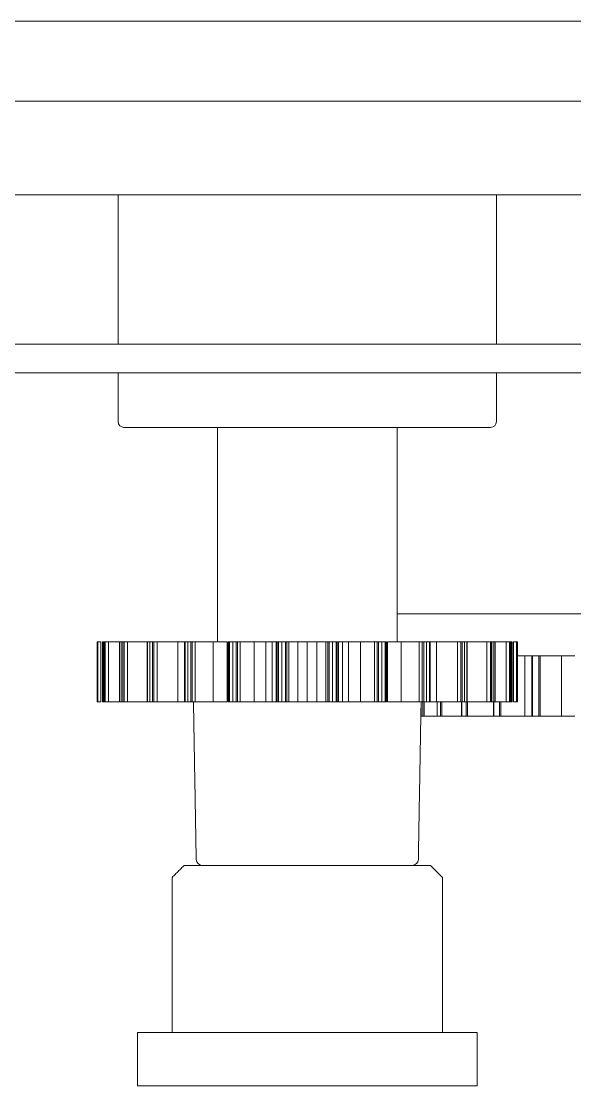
# Model space of a CAD drawing. Extents: x 7 to 132, y 25 to 99.
# Drawn here: x 110.617 to 112.922, y 35.04 to 39.474 of the extents above; entities that cross this region are included whole.
import ezdxf

# ---------------------------------------------------------------- set-up
doc = ezdxf.new("R2010")
doc.units = 0
doc.header["$LTSCALE"] = 0.5
doc.header["$MEASUREMENT"] = 0
doc.layers.add('OBJ', color=3, linetype='CONTINUOUS')

msp = doc.modelspace()

# ---------------------------------------------------------------- linework, layer by layer
at = {"layer": 'OBJ', "linetype": 'Continuous', "lineweight": 15}
for p, q in [((109.275386, 39.474336), (111.747156, 39.474336)), ((111.747156, 39.474336), (118.225386, 39.474336)), ((109.717177, 39.141516), (112.507964, 39.141516)), ((112.507964, 39.141516), (119.104041, 39.141516)), ((109.717177, 38.751516), (112.507964, 38.751516)), ((112.507964, 38.751516), (119.104041, 38.751516)), ((105.847186, 38.129936), (114.618186, 38.129936)), ((105.847186, 38.010336), (113.748186, 38.010336)), ((111.913202, 37.782536), (111.044777, 37.782536)), ((112.571577, 37.782536), (111.913202, 37.782536)), ((113.513848, 37.005336), (112.182677, 37.005336)), ((110.933177, 36.889136), (110.933177, 36.639136)), ((110.933301, 36.889136), (110.933301, 36.639136)), ((110.936502, 36.889136), (110.936502, 36.639136)), ((110.949176, 36.889136), (110.949176, 36.639136)), ((110.955189, 36.889136), (110.955189, 36.639136)), ((110.958603, 36.889136), (110.958603, 36.639136)), ((110.962258, 36.889136), (110.962258, 36.639136)), ((110.966612, 36.889136), (110.966612, 36.639136)), ((110.980435, 36.889136), (110.980435, 36.639136)), ((111.026649, 36.889136), (111.026649, 36.639136)), ((111.033403, 36.889136), (111.033403, 36.639136)), ((111.040377, 36.889136), (111.040377, 36.639136)), ((111.04563, 36.889136), (111.04563, 36.639136)), ((111.059799, 36.889136), (111.059799, 36.639136)), ((111.143529, 36.889136), (111.143529, 36.639136)), ((111.15323, 36.889136), (111.15323, 36.639136)), ((111.163117, 36.889136), (111.163117, 36.639136)), ((111.168965, 36.889136), (111.168965, 36.639136)), ((111.182657, 36.889136), (111.182657, 36.639136)), ((111.269733, 36.889136), (111.269733, 36.639136)), ((111.299036, 36.889136), (111.299036, 36.639136)), ((111.31112, 36.889136), (111.31112, 36.639136)), ((111.323346, 36.889136), (111.323346, 36.639136)), ((111.329449, 36.889136), (111.329449, 36.639136)), ((111.341867, 36.889136), (111.341867, 36.639136)), ((111.416698, 36.889136), (111.416698, 36.639136)), ((111.474236, 36.889136), (111.474236, 36.639136)), ((111.478965, 36.889136), (111.478965, 36.639136)), ((111.480399, 36.889136), (111.480399, 36.639136)), ((111.484132, 36.889136), (111.484132, 36.639136)), ((111.497897, 36.889136), (111.497897, 36.639136)), ((111.511751, 36.889136), (111.511751, 36.639136)), ((111.517754, 36.889136), (111.517754, 36.639136)), ((111.528177, 36.889136), (111.528177, 36.639136)), ((111.586414, 36.889136), (111.586414, 36.639136)), ((111.636209, 36.889136), (111.636209, 36.639136)), ((111.678511, 36.889136), (111.678511, 36.639136)), ((111.683278, 36.889136), (111.683278, 36.639136)), ((111.68806, 36.889136), (111.68806, 36.639136)), ((111.702707, 36.889136), (111.702707, 36.639136)), ((111.717384, 36.889136), (111.717384, 36.639136)), ((111.722938, 36.889136), (111.722938, 36.639136)), ((111.73076, 36.889136), (111.73076, 36.639136)), ((111.769018, 36.889136), (111.769018, 36.639136)), ((111.808177, 36.889136), (111.808177, 36.639136)), ((111.847336, 36.889136), (111.847336, 36.639136)), ((111.885593, 36.889136), (111.885593, 36.639136)), ((111.893415, 36.889136), (111.893415, 36.639136)), ((111.89897, 36.889136), (111.89897, 36.639136)), ((111.913646, 36.889136), (111.913646, 36.639136)), ((111.928293, 36.889136), (111.928293, 36.639136)), ((111.933075, 36.889136), (111.933075, 36.639136)), ((111.937842, 36.889136), (111.937842, 36.639136)), ((111.980144, 36.889136), (111.980144, 36.639136)), ((112.02994, 36.889136), (112.02994, 36.639136)), ((112.088176, 36.889136), (112.088176, 36.639136)), ((112.098599, 36.889136), (112.098599, 36.639136)), ((112.104602, 36.889136), (112.104602, 36.639136)), ((112.118456, 36.889136), (112.118456, 36.639136)), ((112.132221, 36.889136), (112.132221, 36.639136)), ((112.135954, 36.889136), (112.135954, 36.639136)), ((112.137389, 36.889136), (112.137389, 36.639136)), ((112.142117, 36.889136), (112.142117, 36.639136)), ((112.199656, 36.889136), (112.199656, 36.639136)), ((112.274487, 36.889136), (112.274487, 36.639136)), ((112.286905, 36.889136), (112.286905, 36.639136)), ((112.293008, 36.889136), (112.293008, 36.639136)), ((112.305233, 36.889136), (112.305233, 36.639136)), ((112.317317, 36.889136), (112.317317, 36.639136)), ((112.34662, 36.889136), (112.34662, 36.639136)), ((112.433697, 36.889136), (112.433697, 36.639136)), ((112.447388, 36.889136), (112.447388, 36.639136)), ((112.453236, 36.889136), (112.453236, 36.639136)), ((112.463124, 36.889136), (112.463124, 36.639136)), ((112.472824, 36.889136), (112.472824, 36.639136)), ((112.556554, 36.889136), (112.556554, 36.639136)), ((112.570723, 36.889136), (112.570723, 36.639136)), ((112.575977, 36.889136), (112.575977, 36.639136)), ((112.582951, 36.889136), (112.582951, 36.639136)), ((112.589704, 36.889136), (112.589704, 36.639136)), ((112.635918, 36.889136), (112.635918, 36.639136)), ((112.649741, 36.889136), (112.649741, 36.639136)), ((112.654095, 36.889136), (112.654095, 36.639136)), ((112.657751, 36.889136), (112.657751, 36.639136)), ((112.661164, 36.889136), (112.661164, 36.639136)), ((112.667177, 36.889136), (112.667177, 36.639136)), ((112.679851, 36.889136), (112.679851, 36.639136)), ((112.683052, 36.889136), (112.683052, 36.639136)), ((112.683177, 36.889136), (112.683177, 36.639136)), ((112.71411, 36.830336), (112.71411, 36.580336)), ((112.743655, 36.830336), (112.743655, 36.580336)), ((112.746253, 36.830336), (112.746253, 36.580336)), ((112.772249, 36.830336), (112.746253, 36.830336)), ((112.772249, 36.830336), (112.772249, 36.580336)), ((112.778549, 36.830336), (112.778549, 36.580336)), ((112.867, 36.830336), (112.867, 36.580336)), ((112.281991, 36.631224), (112.281991, 36.580336)), ((112.289742, 36.639136), (112.289742, 36.580336)), ((112.294343, 36.639136), (112.294343, 36.580336)), ((112.349413, 36.639136), (112.349413, 36.580336)), ((112.36256, 36.639136), (112.36256, 36.580336)), ((112.367873, 36.639136), (112.367873, 36.580336)), ((112.451766, 36.639136), (112.451766, 36.580336)), ((112.469861, 36.639136), (112.469861, 36.580336)), ((112.475706, 36.639136), (112.475706, 36.580336)), ((112.583732, 36.639136), (112.583732, 36.580336)), ((112.585564, 36.639136), (112.585564, 36.580336)), ((112.607992, 36.639136), (112.607992, 36.580336)), ((112.61417, 36.639136), (112.61417, 36.580336)), ((112.289742, 36.580336), (112.281991, 36.580336)), ((112.36256, 36.580336), (112.349413, 36.580336)), ((112.469861, 36.580336), (112.451766, 36.580336)), ((112.607992, 36.580336), (112.585564, 36.580336)), ((112.772249, 36.580336), (112.746253, 36.580336)), ((111.295677, 35.958136), (112.320677, 35.958136)), ((112.245675, 35.958136), (111.370678, 35.958136)), ((111.101023, 35.262584), (112.515331, 35.262584)), ((111.101023, 35.262584), (111.101023, 35.040287)), ((112.515331, 35.262584), (112.515331, 35.040287)), ((112.515331, 35.040287), (111.101023, 35.040287))]:
    msp.add_line(p, q, dxfattribs=at)
for centre, radius, start, end in [((111.044777, 37.806536), 0.024, 180, 270), ((112.571577, 37.806536), 0.024, 270, 0), ((111.370678, 35.983136), 0.025, 181, 270), ((112.245675, 35.983136), 0.025, 270, 359)]:
    msp.add_arc(centre, radius, start, end, dxfattribs=at)
for points in [[(111.020777, 38.751516), (111.020777, 38.129936)], [(112.595577, 38.129936), (112.595577, 38.751516)], [(111.020777, 38.010336), (111.020777, 37.806536)], [(112.595577, 37.806536), (112.595577, 38.010336)], [(111.433677, 37.782536), (111.433677, 36.889136)], [(112.182677, 36.889136), (112.182677, 37.782536)], [(110.955033, 36.889136), (110.955033, 36.639136)], [(110.955189, 36.889136), (110.955083, 36.889136)], [(111.026012, 36.889136), (111.026012, 36.639136)], [(111.142101, 36.889136), (111.142101, 36.639136)], [(111.296544, 36.889136), (111.296544, 36.639136)], [(111.477641, 36.889136), (111.477641, 36.639136)], [(111.478965, 36.889136), (111.478737, 36.889136)], [(111.662153, 36.889136), (111.662153, 36.639136)], [(111.9542, 36.639136), (111.9542, 36.889136)], [(112.138167, 36.889136), (112.137389, 36.889136)], [(112.138713, 36.639136), (112.138713, 36.889136)], [(112.319809, 36.639136), (112.319809, 36.889136)], [(112.474252, 36.639136), (112.474252, 36.889136)], [(112.590318, 36.889136), (112.589704, 36.889136)], [(112.590341, 36.639136), (112.590341, 36.889136)], [(112.635918, 36.889136), (112.590341, 36.889136)], [(112.661148, 36.889136), (112.661164, 36.889136)], [(112.66132, 36.639136), (112.66132, 36.889136)], [(112.71411, 36.830336), (112.683177, 36.830336)], [(110.955189, 36.639136), (110.955083, 36.639136)], [(111.334224, 36.639136), (111.345682, 35.9827)], [(111.478965, 36.639136), (111.478737, 36.639136)], [(112.138167, 36.639136), (112.137389, 36.639136)], [(112.270671, 35.9827), (112.282129, 36.639136)], [(112.348903, 36.639136), (112.348903, 36.580336)], [(112.45072, 36.639136), (112.45072, 36.580336)], [(112.583863, 36.639136), (112.583863, 36.580336)], [(112.590318, 36.639136), (112.589704, 36.639136)], [(112.635918, 36.639136), (112.590341, 36.639136)], [(112.281882, 36.624948), (112.281882, 36.580336)], [(112.281991, 36.580336), (112.281899, 36.580336)], [(111.295677, 35.958136), (111.245677, 35.908136)], [(112.370677, 35.908136), (112.320677, 35.958136)], [(111.245677, 35.908136), (111.245715, 35.263127)], [(112.370677, 35.262584), (112.370677, 35.908136)]]:
    msp.add_open_spline(points, degree=1, dxfattribs=at)
for points, knots in [([(110.933301, 36.889136), (110.933282, 36.889136), (110.933244, 36.889136), (110.933191, 36.889136), (110.933182, 36.889136), (110.933177, 36.889136)], [0, 0, 0, 0, 0.250001169, 0.500002654, 1, 1, 1, 1]), ([(110.936502, 36.889136), (110.935518, 36.889136), (110.933758, 36.889136), (110.933441, 36.889136), (110.933301, 36.889136)], [0, 0, 0, 0, 0.55901158, 1, 1, 1, 1]), ([(110.949176, 36.889136), (110.946797, 36.889136), (110.942549, 36.889136), (110.93835, 36.889136), (110.936502, 36.889136)], [0, 0, 0, 0, 0.55998864, 1, 1, 1, 1]), ([(110.958603, 36.889136), (110.95831, 36.889136), (110.957725, 36.889136), (110.956574, 36.889136), (110.955743, 36.889136), (110.955189, 36.889136)], [0, 0, 0, 0, 0.25000108, 0.50000276, 1, 1, 1, 1]), ([(110.962258, 36.889136), (110.961945, 36.889136), (110.961319, 36.889136), (110.96009, 36.889136), (110.959197, 36.889136), (110.958603, 36.889136)], [0, 0, 0, 0, 0.25000117, 0.50000265, 1, 1, 1, 1]), ([(110.966612, 36.889136), (110.965477, 36.889136), (110.963448, 36.889136), (110.962622, 36.889136), (110.962258, 36.889136)], [0, 0, 0, 0, 0.55901158, 1, 1, 1, 1]), ([(110.980435, 36.889136), (110.977848, 36.889136), (110.973229, 36.889136), (110.968634, 36.889136), (110.966612, 36.889136)], [0, 0, 0, 0, 0.55998864, 1, 1, 1, 1]), ([(111.026012, 36.889136), (111.024831, 36.889136), (111.009488, 36.889136), (110.99438, 36.889136), (110.980435, 36.889136)], [0, 0, 0, 0, 0.0769697, 1, 1, 1, 1]), ([(111.026649, 36.889136), (111.026402, 36.889136), (111.026027, 36.889136), (111.026067, 36.889136), (111.02608, 36.889136)], [0, 0, 0, 0, 0.65922687, 1, 1, 1, 1]), ([(111.033403, 36.889136), (111.032832, 36.889136), (111.031692, 36.889136), (111.029429, 36.889136), (111.027761, 36.889136), (111.026649, 36.889136)], [0, 0, 0, 0, 0.25000108, 0.50000276, 1, 1, 1, 1]), ([(111.040377, 36.889136), (111.039788, 36.889136), (111.03861, 36.889136), (111.036276, 36.889136), (111.034552, 36.889136), (111.033403, 36.889136)], [0, 0, 0, 0, 0.25000117, 0.50000265, 1, 1, 1, 1]), ([(111.04563, 36.889136), (111.044411, 36.889136), (111.04223, 36.889136), (111.040944, 36.889136), (111.040377, 36.889136)], [0, 0, 0, 0, 0.55901158, 1, 1, 1, 1]), ([(111.059799, 36.889136), (111.057155, 36.889136), (111.052433, 36.889136), (111.047709, 36.889136), (111.04563, 36.889136)], [0, 0, 0, 0, 0.55998864, 1, 1, 1, 1]), ([(111.142101, 36.889136), (111.128877, 36.889136), (111.102126, 36.889136), (111.074014, 36.889136), (111.059799, 36.889136)], [0, 0, 0, 0, 0.49434736, 1, 1, 1, 1]), ([(111.143529, 36.889136), (111.143187, 36.889136), (111.142503, 36.889136), (111.142045, 36.889136), (111.14218, 36.889136), (111.142217, 36.889136)], [0, 0, 0, 0, 0.42116874, 0.84236693, 1, 1, 1, 1]), ([(111.15323, 36.889136), (111.152415, 36.889136), (111.150786, 36.889136), (111.147542, 36.889136), (111.145134, 36.889136), (111.143529, 36.889136)], [0, 0, 0, 0, 0.25000108, 0.50000276, 1, 1, 1, 1]), ([(111.163117, 36.889136), (111.162286, 36.889136), (111.160625, 36.889136), (111.157322, 36.889136), (111.154866, 36.889136), (111.15323, 36.889136)], [0, 0, 0, 0, 0.25000117, 0.50000265, 1, 1, 1, 1]), ([(111.168965, 36.889136), (111.167732, 36.889136), (111.165527, 36.889136), (111.163854, 36.889136), (111.163117, 36.889136)], [0, 0, 0, 0, 0.55901158, 1, 1, 1, 1]), ([(111.182657, 36.889136), (111.180108, 36.889136), (111.175558, 36.889136), (111.17098, 36.889136), (111.168965, 36.889136)], [0, 0, 0, 0, 0.55998864, 1, 1, 1, 1]), ([(111.269733, 36.889136), (111.254442, 36.889136), (111.22711, 36.889136), (111.196251, 36.889136), (111.182657, 36.889136)], [0, 0, 0, 0, 0.55945663, 1, 1, 1, 1]), ([(111.296544, 36.889136), (111.29608, 36.889136), (111.285554, 36.889136), (111.277465, 36.889136), (111.269733, 36.889136)], [0, 0, 0, 0, 0.04416457, 1, 1, 1, 1]), ([(111.299036, 36.889136), (111.298581, 36.889136), (111.297672, 36.889136), (111.296736, 36.889136), (111.296686, 36.889136), (111.29666, 36.889136)], [0, 0, 0, 0, 0.31791928, 0.63586078, 1, 1, 1, 1]), ([(111.31112, 36.889136), (111.310108, 36.889136), (111.308085, 36.889136), (111.304049, 36.889136), (111.301041, 36.889136), (111.299036, 36.889136)], [0, 0, 0, 0, 0.25000108, 0.50000276, 1, 1, 1, 1]), ([(111.323346, 36.889136), (111.322322, 36.889136), (111.320274, 36.889136), (111.316193, 36.889136), (111.313149, 36.889136), (111.31112, 36.889136)], [0, 0, 0, 0, 0.25000117, 0.50000265, 1, 1, 1, 1]), ([(111.329449, 36.889136), (111.328274, 36.889136), (111.326171, 36.889136), (111.324211, 36.889136), (111.323346, 36.889136)], [0, 0, 0, 0, 0.55901158, 1, 1, 1, 1]), ([(111.341867, 36.889136), (111.339563, 36.889136), (111.335449, 36.889136), (111.331282, 36.889136), (111.329449, 36.889136)], [0, 0, 0, 0, 0.55998864, 1, 1, 1, 1]), ([(111.416698, 36.889136), (111.404163, 36.889136), (111.381758, 36.889136), (111.354066, 36.889136), (111.341867, 36.889136)], [0, 0, 0, 0, 0.55945663, 1, 1, 1, 1]), ([(111.474236, 36.889136), (111.467964, 36.889136), (111.455395, 36.889136), (111.432867, 36.889136), (111.422835, 36.889136), (111.416698, 36.889136)], [0, 0, 0, 0, 0.278839877, 0.558827886, 1, 1, 1, 1]), ([(111.480399, 36.889136), (111.480101, 36.889136), (111.479568, 36.889136), (111.479149, 36.889136), (111.478965, 36.889136)], [0, 0, 0, 0, 0.56000433, 1, 1, 1, 1]), ([(111.484132, 36.889136), (111.483596, 36.889136), (111.482524, 36.889136), (111.481062, 36.889136), (111.48065, 36.889136), (111.480399, 36.889136)], [0, 0, 0, 0, 0.280561, 0.56114162, 1, 1, 1, 1]), ([(111.497897, 36.889136), (111.496747, 36.889136), (111.494447, 36.889136), (111.489854, 36.889136), (111.486421, 36.889136), (111.484132, 36.889136)], [0, 0, 0, 0, 0.25000108, 0.50000276, 1, 1, 1, 1]), ([(111.511751, 36.889136), (111.510594, 36.889136), (111.508279, 36.889136), (111.503657, 36.889136), (111.500201, 36.889136), (111.497897, 36.889136)], [0, 0, 0, 0, 0.25000117, 0.50000265, 1, 1, 1, 1]), ([(111.517754, 36.889136), (111.516705, 36.889136), (111.514829, 36.889136), (111.512693, 36.889136), (111.511751, 36.889136)], [0, 0, 0, 0, 0.55901158, 1, 1, 1, 1]), ([(111.528177, 36.889136), (111.526251, 36.889136), (111.522813, 36.889136), (111.5193, 36.889136), (111.517754, 36.889136)], [0, 0, 0, 0, 0.55998864, 1, 1, 1, 1]), ([(111.586414, 36.889136), (111.577364, 36.889136), (111.561187, 36.889136), (111.538272, 36.889136), (111.528177, 36.889136)], [0, 0, 0, 0, 0.55945663, 1, 1, 1, 1]), ([(111.636209, 36.889136), (111.62965, 36.889136), (111.616505, 36.889136), (111.59698, 36.889136), (111.590424, 36.889136), (111.586414, 36.889136)], [0, 0, 0, 0, 0.278839877, 0.558827886, 1, 1, 1, 1]), ([(111.663108, 36.889136), (111.663207, 36.889136), (111.663726, 36.889136), (111.660303, 36.889136), (111.650579, 36.889136), (111.640997, 36.889136), (111.636209, 36.889136)], [0, 0, 0, 0, 0.0847366, 0.44096396, 0.72068705, 1, 1, 1, 1]), ([(111.678511, 36.889136), (111.673056, 36.889136), (111.664215, 36.889136), (111.663356, 36.889136), (111.663028, 36.889136)], [0, 0, 0, 0, 0.61712328, 1, 1, 1, 1]), ([(111.683278, 36.889136), (111.682359, 36.889136), (111.680718, 36.889136), (111.679186, 36.889136), (111.678511, 36.889136)], [0, 0, 0, 0, 0.56000433, 1, 1, 1, 1]), ([(111.68806, 36.889136), (111.687476, 36.889136), (111.686307, 36.889136), (111.684497, 36.889136), (111.68374, 36.889136), (111.683278, 36.889136)], [0, 0, 0, 0, 0.280561, 0.56114162, 1, 1, 1, 1]), ([(111.702707, 36.889136), (111.701485, 36.889136), (111.699042, 36.889136), (111.694158, 36.889136), (111.690499, 36.889136), (111.68806, 36.889136)], [0, 0, 0, 0, 0.25000108, 0.50000276, 1, 1, 1, 1]), ([(111.717384, 36.889136), (111.71616, 36.889136), (111.713712, 36.889136), (111.708818, 36.889136), (111.705151, 36.889136), (111.702707, 36.889136)], [0, 0, 0, 0, 0.25000117, 0.50000265, 1, 1, 1, 1]), ([(111.722938, 36.889136), (111.722076, 36.889136), (111.720534, 36.889136), (111.718348, 36.889136), (111.717384, 36.889136)], [0, 0, 0, 0, 0.55901158, 1, 1, 1, 1]), ([(111.73076, 36.889136), (111.729324, 36.889136), (111.726761, 36.889136), (111.724106, 36.889136), (111.722938, 36.889136)], [0, 0, 0, 0, 0.55998864, 1, 1, 1, 1]), ([(111.769018, 36.889136), (111.763978, 36.889136), (111.754971, 36.889136), (111.738164, 36.889136), (111.73076, 36.889136)], [0, 0, 0, 0, 0.55945663, 1, 1, 1, 1]), ([(111.808177, 36.889136), (111.801711, 36.889136), (111.788754, 36.889136), (111.773366, 36.889136), (111.770668, 36.889136), (111.769018, 36.889136)], [0, 0, 0, 0, 0.278839877, 0.558827886, 1, 1, 1, 1]), ([(111.847336, 36.889136), (111.846395, 36.889136), (111.844516, 36.889136), (111.836476, 36.889136), (111.823465, 36.889136), (111.81327, 36.889136), (111.808177, 36.889136)], [0, 0, 0, 0, 0.280891885, 0.560774139, 0.780548194, 1, 1, 1, 1]), ([(111.885593, 36.889136), (111.876243, 36.889136), (111.859553, 36.889136), (111.851067, 36.889136), (111.847336, 36.889136)], [0, 0, 0, 0, 0.56024321, 1, 1, 1, 1]), ([(111.893415, 36.889136), (111.89193, 36.889136), (111.889276, 36.889136), (111.886719, 36.889136), (111.885593, 36.889136)], [0, 0, 0, 0, 0.56000433, 1, 1, 1, 1]), ([(111.89897, 36.889136), (111.898371, 36.889136), (111.897173, 36.889136), (111.895119, 36.889136), (111.894061, 36.889136), (111.893415, 36.889136)], [0, 0, 0, 0, 0.280561, 0.56114162, 1, 1, 1, 1]), ([(111.913646, 36.889136), (111.912424, 36.889136), (111.90998, 36.889136), (111.905089, 36.889136), (111.901417, 36.889136), (111.89897, 36.889136)], [0, 0, 0, 0, 0.25000108, 0.50000276, 1, 1, 1, 1]), ([(111.928293, 36.889136), (111.927073, 36.889136), (111.924635, 36.889136), (111.919754, 36.889136), (111.916089, 36.889136), (111.913646, 36.889136)], [0, 0, 0, 0, 0.250001169, 0.500002654, 1, 1, 1, 1]), ([(111.933075, 36.889136), (111.932451, 36.889136), (111.931334, 36.889136), (111.929223, 36.889136), (111.928293, 36.889136)], [0, 0, 0, 0, 0.55901158, 1, 1, 1, 1]), ([(111.937842, 36.889136), (111.93698, 36.889136), (111.935441, 36.889136), (111.933798, 36.889136), (111.933075, 36.889136)], [0, 0, 0, 0, 0.559988639, 1, 1, 1, 1]), ([(111.953101, 36.889136), (111.952427, 36.889136), (111.95112, 36.889136), (111.94218, 36.889136), (111.937842, 36.889136)], [0, 0, 0, 0, 0.51474996, 1, 1, 1, 1]), ([(111.980144, 36.889136), (111.974198, 36.889136), (111.962281, 36.889136), (111.953441, 36.889136), (111.954049, 36.889136), (111.954321, 36.889136)], [0, 0, 0, 0, 0.354850336, 0.711161778, 1, 1, 1, 1]), ([(112.02994, 36.889136), (112.027491, 36.889136), (112.022603, 36.889136), (112.010862, 36.889136), (111.995494, 36.889136), (111.985258, 36.889136), (111.980144, 36.889136)], [0, 0, 0, 0, 0.280891885, 0.560774139, 0.780548194, 1, 1, 1, 1]), ([(112.088176, 36.889136), (112.075381, 36.889136), (112.052543, 36.889136), (112.036843, 36.889136), (112.02994, 36.889136)], [0, 0, 0, 0, 0.56024321, 1, 1, 1, 1]), ([(112.098599, 36.889136), (112.096633, 36.889136), (112.093121, 36.889136), (112.089687, 36.889136), (112.088176, 36.889136)], [0, 0, 0, 0, 0.56000433, 1, 1, 1, 1]), ([(112.104602, 36.889136), (112.104024, 36.889136), (112.102866, 36.889136), (112.100689, 36.889136), (112.099391, 36.889136), (112.098599, 36.889136)], [0, 0, 0, 0, 0.280561, 0.56114162, 1, 1, 1, 1]), ([(112.118456, 36.889136), (112.117304, 36.889136), (112.115001, 36.889136), (112.110388, 36.889136), (112.106916, 36.889136), (112.104602, 36.889136)], [0, 0, 0, 0, 0.25000108, 0.50000276, 1, 1, 1, 1]), ([(112.132221, 36.889136), (112.131077, 36.889136), (112.12879, 36.889136), (112.124205, 36.889136), (112.120756, 36.889136), (112.118456, 36.889136)], [0, 0, 0, 0, 0.25000117, 0.50000265, 1, 1, 1, 1]), ([(112.135954, 36.889136), (112.135603, 36.889136), (112.134975, 36.889136), (112.133064, 36.889136), (112.132221, 36.889136)], [0, 0, 0, 0, 0.55901158, 1, 1, 1, 1]), ([(112.137389, 36.889136), (112.13715, 36.889136), (112.136724, 36.889136), (112.13619, 36.889136), (112.135954, 36.889136)], [0, 0, 0, 0, 0.55998864, 1, 1, 1, 1]), ([(112.199656, 36.889136), (112.195842, 36.889136), (112.188229, 36.889136), (112.173468, 36.889136), (112.156637, 36.889136), (112.146955, 36.889136), (112.142117, 36.889136)], [0, 0, 0, 0, 0.280891885, 0.560774139, 0.780548194, 1, 1, 1, 1]), ([(112.274487, 36.889136), (112.25899, 36.889136), (112.231331, 36.889136), (112.20933, 36.889136), (112.199656, 36.889136)], [0, 0, 0, 0, 0.56024321, 1, 1, 1, 1]), ([(112.286905, 36.889136), (112.284572, 36.889136), (112.280406, 36.889136), (112.276295, 36.889136), (112.274487, 36.889136)], [0, 0, 0, 0, 0.56000433, 1, 1, 1, 1]), ([(112.293008, 36.889136), (112.292483, 36.889136), (112.291434, 36.889136), (112.289259, 36.889136), (112.287797, 36.889136), (112.286905, 36.889136)], [0, 0, 0, 0, 0.280561, 0.56114162, 1, 1, 1, 1]), ([(112.305233, 36.889136), (112.304219, 36.889136), (112.302191, 36.889136), (112.298123, 36.889136), (112.295054, 36.889136), (112.293008, 36.889136)], [0, 0, 0, 0, 0.25000108, 0.50000276, 1, 1, 1, 1]), ([(112.317317, 36.889136), (112.316316, 36.889136), (112.314312, 36.889136), (112.31029, 36.889136), (112.307256, 36.889136), (112.305233, 36.889136)], [0, 0, 0, 0, 0.25000117, 0.50000265, 1, 1, 1, 1]), ([(112.319649, 36.889136), (112.319591, 36.889136), (112.319475, 36.889136), (112.318036, 36.889136), (112.317317, 36.889136)], [0, 0, 0, 0, 0.50023614, 1, 1, 1, 1]), ([(112.34662, 36.889136), (112.341744, 36.889136), (112.333802, 36.889136), (112.323707, 36.889136), (112.319809, 36.889136)], [0, 0, 0, 0, 0.61386991, 1, 1, 1, 1]), ([(112.433697, 36.889136), (112.4164, 36.889136), (112.385526, 36.889136), (112.358504, 36.889136), (112.34662, 36.889136)], [0, 0, 0, 0, 0.56024321, 1, 1, 1, 1]), ([(112.447388, 36.889136), (112.444824, 36.889136), (112.440246, 36.889136), (112.435698, 36.889136), (112.433697, 36.889136)], [0, 0, 0, 0, 0.56000433, 1, 1, 1, 1]), ([(112.453236, 36.889136), (112.452796, 36.889136), (112.451916, 36.889136), (112.44987, 36.889136), (112.448328, 36.889136), (112.447388, 36.889136)], [0, 0, 0, 0, 0.280560999, 0.561141617, 1, 1, 1, 1]), ([(112.463124, 36.889136), (112.462306, 36.889136), (112.46067, 36.889136), (112.457384, 36.889136), (112.454896, 36.889136), (112.453236, 36.889136)], [0, 0, 0, 0, 0.25000108, 0.50000276, 1, 1, 1, 1]), ([(112.472824, 36.889136), (112.472022, 36.889136), (112.470419, 36.889136), (112.467194, 36.889136), (112.464752, 36.889136), (112.463124, 36.889136)], [0, 0, 0, 0, 0.250001169, 0.500002654, 1, 1, 1, 1]), ([(112.474007, 36.889136), (112.474077, 36.889136), (112.474283, 36.889136), (112.473405, 36.889136), (112.472824, 36.889136)], [0, 0, 0, 0, 0.33772696, 1, 1, 1, 1]), ([(112.556554, 36.889136), (112.538433, 36.889136), (112.510284, 36.889136), (112.483717, 36.889136), (112.474252, 36.889136)], [0, 0, 0, 0, 0.64372462, 1, 1, 1, 1]), ([(112.570723, 36.889136), (112.568077, 36.889136), (112.563353, 36.889136), (112.558631, 36.889136), (112.556554, 36.889136)], [0, 0, 0, 0, 0.56000433, 1, 1, 1, 1]), ([(112.575977, 36.889136), (112.575647, 36.889136), (112.574987, 36.889136), (112.573188, 36.889136), (112.571657, 36.889136), (112.570723, 36.889136)], [0, 0, 0, 0, 0.280561, 0.56114162, 1, 1, 1, 1]), ([(112.582951, 36.889136), (112.582377, 36.889136), (112.581229, 36.889136), (112.578916, 36.889136), (112.577152, 36.889136), (112.575977, 36.889136)], [0, 0, 0, 0, 0.250001081, 0.500002764, 1, 1, 1, 1]), ([(112.589704, 36.889136), (112.589149, 36.889136), (112.588039, 36.889136), (112.585798, 36.889136), (112.584089, 36.889136), (112.582951, 36.889136)], [0, 0, 0, 0, 0.25000117, 0.50000265, 1, 1, 1, 1]), ([(112.649741, 36.889136), (112.647168, 36.889136), (112.642572, 36.889136), (112.637951, 36.889136), (112.635918, 36.889136)], [0, 0, 0, 0, 0.56000433, 1, 1, 1, 1]), ([(112.654095, 36.889136), (112.653894, 36.889136), (112.653493, 36.889136), (112.652047, 36.889136), (112.650615, 36.889136), (112.649741, 36.889136)], [0, 0, 0, 0, 0.280561, 0.56114162, 1, 1, 1, 1]), ([(112.657751, 36.889136), (112.657454, 36.889136), (112.656861, 36.889136), (112.655655, 36.889136), (112.654719, 36.889136), (112.654095, 36.889136)], [0, 0, 0, 0, 0.25000108, 0.50000276, 1, 1, 1, 1]), ([(112.661164, 36.889136), (112.660888, 36.889136), (112.660337, 36.889136), (112.659209, 36.889136), (112.658334, 36.889136), (112.657751, 36.889136)], [0, 0, 0, 0, 0.25000117, 0.50000265, 1, 1, 1, 1]), ([(112.679851, 36.889136), (112.677499, 36.889136), (112.673299, 36.889136), (112.669048, 36.889136), (112.667177, 36.889136)], [0, 0, 0, 0, 0.56000433, 1, 1, 1, 1]), ([(112.683052, 36.889136), (112.682992, 36.889136), (112.682873, 36.889136), (112.681863, 36.889136), (112.680613, 36.889136), (112.679851, 36.889136)], [0, 0, 0, 0, 0.280561, 0.56114162, 1, 1, 1, 1]), ([(112.683177, 36.889136), (112.683175, 36.889136), (112.68317, 36.889136), (112.683142, 36.889136), (112.683088, 36.889136), (112.683052, 36.889136)], [0, 0, 0, 0, 0.25000108, 0.50000276, 1, 1, 1, 1]), ([(112.772235, 36.830336), (112.766824, 36.830336), (112.755927, 36.830336), (112.73329, 36.830336), (112.721381, 36.830336), (112.71411, 36.830336)], [0, 0, 0, 0, 0.27745776, 0.55887018, 1, 1, 1, 1]), ([(112.746253, 36.830336), (112.745783, 36.830336), (112.744868, 36.830336), (112.743728, 36.830336), (112.743683, 36.830336), (112.743655, 36.830336)], [0, 0, 0, 0, 0.28506049, 0.55438129, 1, 1, 1, 1]), ([(112.778549, 36.830336), (112.777351, 36.830336), (112.775212, 36.830336), (112.773155, 36.830336), (112.772249, 36.830336)], [0, 0, 0, 0, 0.5596892, 1, 1, 1, 1]), ([(112.867, 36.830336), (112.851955, 36.830336), (112.825074, 36.830336), (112.792771, 36.830336), (112.778549, 36.830336)], [0, 0, 0, 0, 0.55969056, 1, 1, 1, 1]), ([(112.92182, 36.830336), (112.915953, 36.830336), (112.904135, 36.830336), (112.882814, 36.830336), (112.872995, 36.830336), (112.867, 36.830336)], [0, 0, 0, 0, 0.27745776, 0.55887018, 1, 1, 1, 1]), ([(110.933301, 36.639136), (110.933282, 36.639136), (110.933244, 36.639136), (110.933191, 36.639136), (110.933182, 36.639136), (110.933177, 36.639136)], [0, 0, 0, 0, 0.250001169, 0.500002654, 1, 1, 1, 1]), ([(110.936502, 36.639136), (110.935518, 36.639136), (110.933758, 36.639136), (110.933441, 36.639136), (110.933301, 36.639136)], [0, 0, 0, 0, 0.55901158, 1, 1, 1, 1]), ([(110.949176, 36.639136), (110.946797, 36.639136), (110.942549, 36.639136), (110.93835, 36.639136), (110.936502, 36.639136)], [0, 0, 0, 0, 0.55998864, 1, 1, 1, 1]), ([(110.958603, 36.639136), (110.95831, 36.639136), (110.957725, 36.639136), (110.956574, 36.639136), (110.955743, 36.639136), (110.955189, 36.639136)], [0, 0, 0, 0, 0.25000108, 0.50000276, 1, 1, 1, 1]), ([(110.962258, 36.639136), (110.961945, 36.639136), (110.961319, 36.639136), (110.96009, 36.639136), (110.959197, 36.639136), (110.958603, 36.639136)], [0, 0, 0, 0, 0.25000117, 0.50000265, 1, 1, 1, 1]), ([(110.966612, 36.639136), (110.965477, 36.639136), (110.963448, 36.639136), (110.962622, 36.639136), (110.962258, 36.639136)], [0, 0, 0, 0, 0.55901158, 1, 1, 1, 1]), ([(110.980435, 36.639136), (110.977848, 36.639136), (110.973229, 36.639136), (110.968634, 36.639136), (110.966612, 36.639136)], [0, 0, 0, 0, 0.55998864, 1, 1, 1, 1]), ([(111.026012, 36.639136), (111.024831, 36.639136), (111.009488, 36.639136), (110.99438, 36.639136), (110.980435, 36.639136)], [0, 0, 0, 0, 0.0769697, 1, 1, 1, 1]), ([(111.026649, 36.639136), (111.026402, 36.639136), (111.026027, 36.639136), (111.026067, 36.639136), (111.02608, 36.639136)], [0, 0, 0, 0, 0.65922687, 1, 1, 1, 1]), ([(111.033403, 36.639136), (111.032832, 36.639136), (111.031692, 36.639136), (111.029429, 36.639136), (111.027761, 36.639136), (111.026649, 36.639136)], [0, 0, 0, 0, 0.25000108, 0.50000276, 1, 1, 1, 1]), ([(111.040377, 36.639136), (111.039788, 36.639136), (111.03861, 36.639136), (111.036276, 36.639136), (111.034552, 36.639136), (111.033403, 36.639136)], [0, 0, 0, 0, 0.25000117, 0.50000265, 1, 1, 1, 1]), ([(111.04563, 36.639136), (111.044411, 36.639136), (111.04223, 36.639136), (111.040944, 36.639136), (111.040377, 36.639136)], [0, 0, 0, 0, 0.55901158, 1, 1, 1, 1]), ([(111.059799, 36.639136), (111.057155, 36.639136), (111.052433, 36.639136), (111.047709, 36.639136), (111.04563, 36.639136)], [0, 0, 0, 0, 0.55998864, 1, 1, 1, 1]), ([(111.142101, 36.639136), (111.128877, 36.639136), (111.102126, 36.639136), (111.074014, 36.639136), (111.059799, 36.639136)], [0, 0, 0, 0, 0.49434736, 1, 1, 1, 1]), ([(111.143529, 36.639136), (111.143187, 36.639136), (111.142503, 36.639136), (111.142045, 36.639136), (111.14218, 36.639136), (111.142217, 36.639136)], [0, 0, 0, 0, 0.42116874, 0.84236693, 1, 1, 1, 1]), ([(111.15323, 36.639136), (111.152415, 36.639136), (111.150786, 36.639136), (111.147542, 36.639136), (111.145134, 36.639136), (111.143529, 36.639136)], [0, 0, 0, 0, 0.25000108, 0.50000276, 1, 1, 1, 1]), ([(111.163117, 36.639136), (111.162286, 36.639136), (111.160625, 36.639136), (111.157322, 36.639136), (111.154866, 36.639136), (111.15323, 36.639136)], [0, 0, 0, 0, 0.25000117, 0.50000265, 1, 1, 1, 1]), ([(111.168965, 36.639136), (111.167732, 36.639136), (111.165527, 36.639136), (111.163854, 36.639136), (111.163117, 36.639136)], [0, 0, 0, 0, 0.55901158, 1, 1, 1, 1]), ([(111.182657, 36.639136), (111.180108, 36.639136), (111.175558, 36.639136), (111.17098, 36.639136), (111.168965, 36.639136)], [0, 0, 0, 0, 0.55998864, 1, 1, 1, 1]), ([(111.269733, 36.639136), (111.254442, 36.639136), (111.22711, 36.639136), (111.196251, 36.639136), (111.182657, 36.639136)], [0, 0, 0, 0, 0.55945663, 1, 1, 1, 1]), ([(111.296544, 36.639136), (111.29608, 36.639136), (111.285554, 36.639136), (111.277465, 36.639136), (111.269733, 36.639136)], [0, 0, 0, 0, 0.04416457, 1, 1, 1, 1]), ([(111.299036, 36.639136), (111.298581, 36.639136), (111.297672, 36.639136), (111.296736, 36.639136), (111.296686, 36.639136), (111.29666, 36.639136)], [0, 0, 0, 0, 0.31791928, 0.63586078, 1, 1, 1, 1]), ([(111.31112, 36.639136), (111.310108, 36.639136), (111.308085, 36.639136), (111.304049, 36.639136), (111.301041, 36.639136), (111.299036, 36.639136)], [0, 0, 0, 0, 0.25000108, 0.50000276, 1, 1, 1, 1]), ([(111.323346, 36.639136), (111.322322, 36.639136), (111.320274, 36.639136), (111.316193, 36.639136), (111.313149, 36.639136), (111.31112, 36.639136)], [0, 0, 0, 0, 0.25000117, 0.50000265, 1, 1, 1, 1]), ([(111.329449, 36.639136), (111.328274, 36.639136), (111.326171, 36.639136), (111.324211, 36.639136), (111.323346, 36.639136)], [0, 0, 0, 0, 0.55901158, 1, 1, 1, 1]), ([(111.341867, 36.639136), (111.339563, 36.639136), (111.335449, 36.639136), (111.331282, 36.639136), (111.329449, 36.639136)], [0, 0, 0, 0, 0.55998864, 1, 1, 1, 1]), ([(111.416698, 36.639136), (111.404163, 36.639136), (111.381758, 36.639136), (111.354066, 36.639136), (111.341867, 36.639136)], [0, 0, 0, 0, 0.55945663, 1, 1, 1, 1]), ([(111.474236, 36.639136), (111.467964, 36.639136), (111.455395, 36.639136), (111.432867, 36.639136), (111.422835, 36.639136), (111.416698, 36.639136)], [0, 0, 0, 0, 0.278839877, 0.558827886, 1, 1, 1, 1]), ([(111.480399, 36.639136), (111.480101, 36.639136), (111.479568, 36.639136), (111.479149, 36.639136), (111.478965, 36.639136)], [0, 0, 0, 0, 0.56000433, 1, 1, 1, 1]), ([(111.484132, 36.639136), (111.483596, 36.639136), (111.482524, 36.639136), (111.481062, 36.639136), (111.48065, 36.639136), (111.480399, 36.639136)], [0, 0, 0, 0, 0.280561, 0.56114162, 1, 1, 1, 1]), ([(111.497897, 36.639136), (111.496747, 36.639136), (111.494447, 36.639136), (111.489854, 36.639136), (111.486421, 36.639136), (111.484132, 36.639136)], [0, 0, 0, 0, 0.25000108, 0.50000276, 1, 1, 1, 1]), ([(111.511751, 36.639136), (111.510594, 36.639136), (111.508279, 36.639136), (111.503657, 36.639136), (111.500201, 36.639136), (111.497897, 36.639136)], [0, 0, 0, 0, 0.25000117, 0.50000265, 1, 1, 1, 1]), ([(111.517754, 36.639136), (111.516705, 36.639136), (111.514829, 36.639136), (111.512693, 36.639136), (111.511751, 36.639136)], [0, 0, 0, 0, 0.55901158, 1, 1, 1, 1]), ([(111.528177, 36.639136), (111.526251, 36.639136), (111.522813, 36.639136), (111.5193, 36.639136), (111.517754, 36.639136)], [0, 0, 0, 0, 0.55998864, 1, 1, 1, 1]), ([(111.586414, 36.639136), (111.577364, 36.639136), (111.561187, 36.639136), (111.538272, 36.639136), (111.528177, 36.639136)], [0, 0, 0, 0, 0.55945663, 1, 1, 1, 1]), ([(111.636209, 36.639136), (111.62965, 36.639136), (111.616505, 36.639136), (111.59698, 36.639136), (111.590424, 36.639136), (111.586414, 36.639136)], [0, 0, 0, 0, 0.278839877, 0.558827886, 1, 1, 1, 1]), ([(111.663108, 36.639136), (111.663207, 36.639136), (111.663726, 36.639136), (111.660303, 36.639136), (111.650579, 36.639136), (111.640997, 36.639136), (111.636209, 36.639136)], [0, 0, 0, 0, 0.0847366, 0.44096396, 0.72068705, 1, 1, 1, 1]), ([(111.678511, 36.639136), (111.673056, 36.639136), (111.664215, 36.639136), (111.663356, 36.639136), (111.663028, 36.639136)], [0, 0, 0, 0, 0.61712328, 1, 1, 1, 1]), ([(111.683278, 36.639136), (111.682359, 36.639136), (111.680718, 36.639136), (111.679186, 36.639136), (111.678511, 36.639136)], [0, 0, 0, 0, 0.56000433, 1, 1, 1, 1]), ([(111.68806, 36.639136), (111.687476, 36.639136), (111.686307, 36.639136), (111.684497, 36.639136), (111.68374, 36.639136), (111.683278, 36.639136)], [0, 0, 0, 0, 0.280561, 0.56114162, 1, 1, 1, 1]), ([(111.702707, 36.639136), (111.701485, 36.639136), (111.699042, 36.639136), (111.694158, 36.639136), (111.690499, 36.639136), (111.68806, 36.639136)], [0, 0, 0, 0, 0.25000108, 0.50000276, 1, 1, 1, 1]), ([(111.717384, 36.639136), (111.71616, 36.639136), (111.713712, 36.639136), (111.708818, 36.639136), (111.705151, 36.639136), (111.702707, 36.639136)], [0, 0, 0, 0, 0.25000117, 0.50000265, 1, 1, 1, 1]), ([(111.722938, 36.639136), (111.722076, 36.639136), (111.720534, 36.639136), (111.718348, 36.639136), (111.717384, 36.639136)], [0, 0, 0, 0, 0.55901158, 1, 1, 1, 1]), ([(111.73076, 36.639136), (111.729324, 36.639136), (111.726761, 36.639136), (111.724106, 36.639136), (111.722938, 36.639136)], [0, 0, 0, 0, 0.55998864, 1, 1, 1, 1]), ([(111.769018, 36.639136), (111.763978, 36.639136), (111.754971, 36.639136), (111.738164, 36.639136), (111.73076, 36.639136)], [0, 0, 0, 0, 0.55945663, 1, 1, 1, 1]), ([(111.808177, 36.639136), (111.801711, 36.639136), (111.788754, 36.639136), (111.773366, 36.639136), (111.770668, 36.639136), (111.769018, 36.639136)], [0, 0, 0, 0, 0.278839877, 0.558827886, 1, 1, 1, 1]), ([(111.847336, 36.639136), (111.846395, 36.639136), (111.844516, 36.639136), (111.836476, 36.639136), (111.823465, 36.639136), (111.81327, 36.639136), (111.808177, 36.639136)], [0, 0, 0, 0, 0.280891885, 0.560774139, 0.780548194, 1, 1, 1, 1]), ([(111.885593, 36.639136), (111.876243, 36.639136), (111.859553, 36.639136), (111.851067, 36.639136), (111.847336, 36.639136)], [0, 0, 0, 0, 0.56024321, 1, 1, 1, 1]), ([(111.893415, 36.639136), (111.89193, 36.639136), (111.889276, 36.639136), (111.886719, 36.639136), (111.885593, 36.639136)], [0, 0, 0, 0, 0.56000433, 1, 1, 1, 1]), ([(111.89897, 36.639136), (111.898371, 36.639136), (111.897173, 36.639136), (111.895119, 36.639136), (111.894061, 36.639136), (111.893415, 36.639136)], [0, 0, 0, 0, 0.280561, 0.56114162, 1, 1, 1, 1]), ([(111.913646, 36.639136), (111.912424, 36.639136), (111.90998, 36.639136), (111.905089, 36.639136), (111.901417, 36.639136), (111.89897, 36.639136)], [0, 0, 0, 0, 0.25000108, 0.50000276, 1, 1, 1, 1]), ([(111.928293, 36.639136), (111.927073, 36.639136), (111.924635, 36.639136), (111.919754, 36.639136), (111.916089, 36.639136), (111.913646, 36.639136)], [0, 0, 0, 0, 0.250001169, 0.500002654, 1, 1, 1, 1]), ([(111.933075, 36.639136), (111.932451, 36.639136), (111.931334, 36.639136), (111.929223, 36.639136), (111.928293, 36.639136)], [0, 0, 0, 0, 0.55901158, 1, 1, 1, 1]), ([(111.937842, 36.639136), (111.93698, 36.639136), (111.935441, 36.639136), (111.933798, 36.639136), (111.933075, 36.639136)], [0, 0, 0, 0, 0.55998864, 1, 1, 1, 1]), ([(111.953101, 36.639136), (111.952427, 36.639136), (111.95112, 36.639136), (111.94218, 36.639136), (111.937842, 36.639136)], [0, 0, 0, 0, 0.51474996, 1, 1, 1, 1]), ([(111.980144, 36.639136), (111.974198, 36.639136), (111.962281, 36.639136), (111.953441, 36.639136), (111.954049, 36.639136), (111.954321, 36.639136)], [0, 0, 0, 0, 0.354850336, 0.711161778, 1, 1, 1, 1]), ([(112.02994, 36.639136), (112.027491, 36.639136), (112.022603, 36.639136), (112.010862, 36.639136), (111.995494, 36.639136), (111.985258, 36.639136), (111.980144, 36.639136)], [0, 0, 0, 0, 0.280891885, 0.560774139, 0.780548194, 1, 1, 1, 1]), ([(112.088176, 36.639136), (112.075381, 36.639136), (112.052543, 36.639136), (112.036843, 36.639136), (112.02994, 36.639136)], [0, 0, 0, 0, 0.56024321, 1, 1, 1, 1]), ([(112.098599, 36.639136), (112.096633, 36.639136), (112.093121, 36.639136), (112.089687, 36.639136), (112.088176, 36.639136)], [0, 0, 0, 0, 0.56000433, 1, 1, 1, 1]), ([(112.104602, 36.639136), (112.104024, 36.639136), (112.102866, 36.639136), (112.100689, 36.639136), (112.099391, 36.639136), (112.098599, 36.639136)], [0, 0, 0, 0, 0.280561, 0.56114162, 1, 1, 1, 1]), ([(112.118456, 36.639136), (112.117304, 36.639136), (112.115001, 36.639136), (112.110388, 36.639136), (112.106916, 36.639136), (112.104602, 36.639136)], [0, 0, 0, 0, 0.25000108, 0.50000276, 1, 1, 1, 1]), ([(112.132221, 36.639136), (112.131077, 36.639136), (112.12879, 36.639136), (112.124205, 36.639136), (112.120756, 36.639136), (112.118456, 36.639136)], [0, 0, 0, 0, 0.25000117, 0.50000265, 1, 1, 1, 1]), ([(112.135954, 36.639136), (112.135603, 36.639136), (112.134975, 36.639136), (112.133064, 36.639136), (112.132221, 36.639136)], [0, 0, 0, 0, 0.55901158, 1, 1, 1, 1]), ([(112.137389, 36.639136), (112.13715, 36.639136), (112.136724, 36.639136), (112.13619, 36.639136), (112.135954, 36.639136)], [0, 0, 0, 0, 0.55998864, 1, 1, 1, 1]), ([(112.199656, 36.639136), (112.195842, 36.639136), (112.188229, 36.639136), (112.173468, 36.639136), (112.156637, 36.639136), (112.146955, 36.639136), (112.142117, 36.639136)], [0, 0, 0, 0, 0.280891885, 0.560774139, 0.780548194, 1, 1, 1, 1]), ([(112.274487, 36.639136), (112.25899, 36.639136), (112.231331, 36.639136), (112.20933, 36.639136), (112.199656, 36.639136)], [0, 0, 0, 0, 0.56024321, 1, 1, 1, 1]), ([(112.286905, 36.639136), (112.284572, 36.639136), (112.280406, 36.639136), (112.276295, 36.639136), (112.274487, 36.639136)], [0, 0, 0, 0, 0.56000433, 1, 1, 1, 1]), ([(112.293008, 36.639136), (112.292483, 36.639136), (112.291434, 36.639136), (112.289259, 36.639136), (112.287797, 36.639136), (112.286905, 36.639136)], [0, 0, 0, 0, 0.280561, 0.56114162, 1, 1, 1, 1]), ([(112.305233, 36.639136), (112.304219, 36.639136), (112.302191, 36.639136), (112.298123, 36.639136), (112.295054, 36.639136), (112.293008, 36.639136)], [0, 0, 0, 0, 0.25000108, 0.50000276, 1, 1, 1, 1]), ([(112.317317, 36.639136), (112.316316, 36.639136), (112.314312, 36.639136), (112.31029, 36.639136), (112.307256, 36.639136), (112.305233, 36.639136)], [0, 0, 0, 0, 0.25000117, 0.50000265, 1, 1, 1, 1]), ([(112.319649, 36.639136), (112.319591, 36.639136), (112.319475, 36.639136), (112.318036, 36.639136), (112.317317, 36.639136)], [0, 0, 0, 0, 0.50023614, 1, 1, 1, 1]), ([(112.34662, 36.639136), (112.341744, 36.639136), (112.333802, 36.639136), (112.323707, 36.639136), (112.319809, 36.639136)], [0, 0, 0, 0, 0.61386991, 1, 1, 1, 1]), ([(112.433697, 36.639136), (112.4164, 36.639136), (112.385526, 36.639136), (112.358504, 36.639136), (112.34662, 36.639136)], [0, 0, 0, 0, 0.56024321, 1, 1, 1, 1]), ([(112.447388, 36.639136), (112.444824, 36.639136), (112.440246, 36.639136), (112.435698, 36.639136), (112.433697, 36.639136)], [0, 0, 0, 0, 0.56000433, 1, 1, 1, 1]), ([(112.453236, 36.639136), (112.452796, 36.639136), (112.451916, 36.639136), (112.44987, 36.639136), (112.448328, 36.639136), (112.447388, 36.639136)], [0, 0, 0, 0, 0.280560999, 0.561141617, 1, 1, 1, 1]), ([(112.463124, 36.639136), (112.462306, 36.639136), (112.46067, 36.639136), (112.457384, 36.639136), (112.454896, 36.639136), (112.453236, 36.639136)], [0, 0, 0, 0, 0.25000108, 0.50000276, 1, 1, 1, 1]), ([(112.472824, 36.639136), (112.472022, 36.639136), (112.470419, 36.639136), (112.467194, 36.639136), (112.464752, 36.639136), (112.463124, 36.639136)], [0, 0, 0, 0, 0.250001169, 0.500002654, 1, 1, 1, 1]), ([(112.474007, 36.639136), (112.474077, 36.639136), (112.474283, 36.639136), (112.473405, 36.639136), (112.472824, 36.639136)], [0, 0, 0, 0, 0.33772696, 1, 1, 1, 1]), ([(112.556554, 36.639136), (112.538433, 36.639136), (112.510284, 36.639136), (112.483717, 36.639136), (112.474252, 36.639136)], [0, 0, 0, 0, 0.64372462, 1, 1, 1, 1]), ([(112.570723, 36.639136), (112.568077, 36.639136), (112.563353, 36.639136), (112.558631, 36.639136), (112.556554, 36.639136)], [0, 0, 0, 0, 0.56000433, 1, 1, 1, 1]), ([(112.575977, 36.639136), (112.575647, 36.639136), (112.574987, 36.639136), (112.573188, 36.639136), (112.571657, 36.639136), (112.570723, 36.639136)], [0, 0, 0, 0, 0.280561, 0.56114162, 1, 1, 1, 1]), ([(112.582951, 36.639136), (112.582377, 36.639136), (112.581229, 36.639136), (112.578916, 36.639136), (112.577152, 36.639136), (112.575977, 36.639136)], [0, 0, 0, 0, 0.250001081, 0.500002764, 1, 1, 1, 1]), ([(112.589704, 36.639136), (112.589149, 36.639136), (112.588039, 36.639136), (112.585798, 36.639136), (112.584089, 36.639136), (112.582951, 36.639136)], [0, 0, 0, 0, 0.25000117, 0.50000265, 1, 1, 1, 1]), ([(112.649741, 36.639136), (112.647168, 36.639136), (112.642572, 36.639136), (112.637951, 36.639136), (112.635918, 36.639136)], [0, 0, 0, 0, 0.56000433, 1, 1, 1, 1]), ([(112.654095, 36.639136), (112.653894, 36.639136), (112.653493, 36.639136), (112.652047, 36.639136), (112.650615, 36.639136), (112.649741, 36.639136)], [0, 0, 0, 0, 0.280561, 0.56114162, 1, 1, 1, 1]), ([(112.657751, 36.639136), (112.657454, 36.639136), (112.656861, 36.639136), (112.655655, 36.639136), (112.654719, 36.639136), (112.654095, 36.639136)], [0, 0, 0, 0, 0.25000108, 0.50000276, 1, 1, 1, 1]), ([(112.661164, 36.639136), (112.660888, 36.639136), (112.660337, 36.639136), (112.659209, 36.639136), (112.658334, 36.639136), (112.657751, 36.639136)], [0, 0, 0, 0, 0.25000117, 0.50000265, 1, 1, 1, 1]), ([(112.679851, 36.639136), (112.677499, 36.639136), (112.673299, 36.639136), (112.669048, 36.639136), (112.667177, 36.639136)], [0, 0, 0, 0, 0.56000433, 1, 1, 1, 1]), ([(112.683052, 36.639136), (112.682992, 36.639136), (112.682873, 36.639136), (112.681863, 36.639136), (112.680613, 36.639136), (112.679851, 36.639136)], [0, 0, 0, 0, 0.280561, 0.56114162, 1, 1, 1, 1]), ([(112.683177, 36.639136), (112.683175, 36.639136), (112.68317, 36.639136), (112.683142, 36.639136), (112.683088, 36.639136), (112.683052, 36.639136)], [0, 0, 0, 0, 0.25000108, 0.50000276, 1, 1, 1, 1]), ([(112.294343, 36.580336), (112.293151, 36.580336), (112.291022, 36.580336), (112.290133, 36.580336), (112.289742, 36.580336)], [0, 0, 0, 0, 0.5596892, 1, 1, 1, 1]), ([(112.348903, 36.580336), (112.347195, 36.580336), (112.328808, 36.580336), (112.310737, 36.580336), (112.294343, 36.580336)], [0, 0, 0, 0, 0.09286258, 1, 1, 1, 1]), ([(112.349413, 36.580336), (112.349203, 36.580336), (112.348908, 36.580336), (112.348973, 36.580336), (112.348992, 36.580336)], [0, 0, 0, 0, 0.70869174, 1, 1, 1, 1]), ([(112.367873, 36.580336), (112.366615, 36.580336), (112.364368, 36.580336), (112.363113, 36.580336), (112.36256, 36.580336)], [0, 0, 0, 0, 0.5596892, 1, 1, 1, 1]), ([(112.452898, 36.580336), (112.44126, 36.580336), (112.413305, 36.580336), (112.384618, 36.580336), (112.367873, 36.580336)], [0, 0, 0, 0, 0.41631514, 1, 1, 1, 1]), ([(112.451766, 36.580336), (112.451463, 36.580336), (112.450914, 36.580336), (112.450811, 36.580336), (112.450765, 36.580336)], [0, 0, 0, 0, 0.552790413, 1, 1, 1, 1]), ([(112.475706, 36.580336), (112.474425, 36.580336), (112.472136, 36.580336), (112.470557, 36.580336), (112.469861, 36.580336)], [0, 0, 0, 0, 0.559689197, 1, 1, 1, 1]), ([(112.583732, 36.580336), (112.564266, 36.580336), (112.529486, 36.580336), (112.492147, 36.580336), (112.475706, 36.580336)], [0, 0, 0, 0, 0.55969056, 1, 1, 1, 1]), ([(112.585564, 36.580336), (112.585187, 36.580336), (112.584454, 36.580336), (112.583832, 36.580336), (112.583923, 36.580336), (112.583952, 36.580336)], [0, 0, 0, 0, 0.422797025, 0.822249192, 1, 1, 1, 1]), ([(112.61417, 36.580336), (112.612909, 36.580336), (112.610657, 36.580336), (112.608807, 36.580336), (112.607992, 36.580336)], [0, 0, 0, 0, 0.5596892, 1, 1, 1, 1]), ([(112.71411, 36.580336), (112.696555, 36.580336), (112.665191, 36.580336), (112.629767, 36.580336), (112.61417, 36.580336)], [0, 0, 0, 0, 0.55969056, 1, 1, 1, 1]), ([(112.772235, 36.580336), (112.766824, 36.580336), (112.755927, 36.580336), (112.73329, 36.580336), (112.721381, 36.580336), (112.71411, 36.580336)], [0, 0, 0, 0, 0.27745776, 0.55887018, 1, 1, 1, 1]), ([(112.746253, 36.580336), (112.745783, 36.580336), (112.744868, 36.580336), (112.743728, 36.580336), (112.743683, 36.580336), (112.743655, 36.580336)], [0, 0, 0, 0, 0.285060493, 0.554381289, 1, 1, 1, 1]), ([(112.778549, 36.580336), (112.777351, 36.580336), (112.775212, 36.580336), (112.773155, 36.580336), (112.772249, 36.580336)], [0, 0, 0, 0, 0.5596892, 1, 1, 1, 1]), ([(112.867, 36.580336), (112.851955, 36.580336), (112.825074, 36.580336), (112.792771, 36.580336), (112.778549, 36.580336)], [0, 0, 0, 0, 0.55969056, 1, 1, 1, 1]), ([(112.92182, 36.580336), (112.915953, 36.580336), (112.904135, 36.580336), (112.882814, 36.580336), (112.872995, 36.580336), (112.867, 36.580336)], [0, 0, 0, 0, 0.277457757, 0.558870176, 1, 1, 1, 1])]:
    msp.add_open_spline(points, degree=3, knots=knots, dxfattribs=at)

doc.saveas('drawing.dxf')
